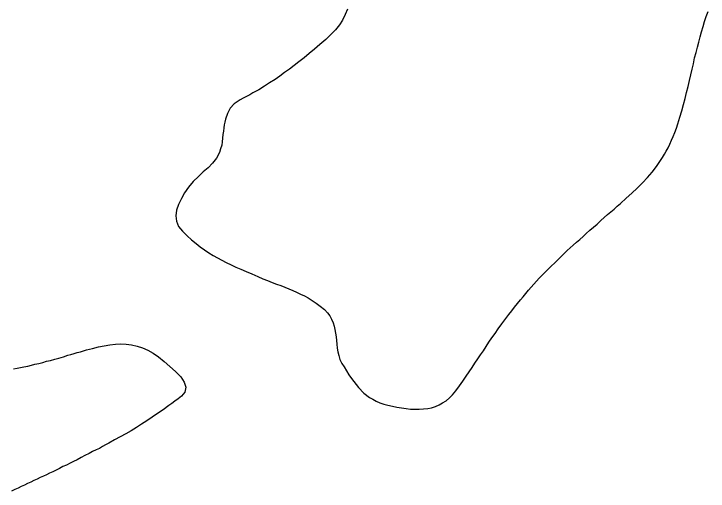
# Model space of a CAD drawing. Header units: inches. Extents: x 401374 to 405300, y 6332180 to 6336621.
# Drawn here: x 404140.9 to 404372.9, y 6333780.9 to 6333940.4 of the extents above; entities that cross this region are included whole.
import ezdxf

# ---------------------------------------------------------------- set-up
doc = ezdxf.new("R2010")
doc.units = ezdxf.units.IN
doc.header["$MEASUREMENT"] = 0

msp = doc.modelspace()

# ---------------------------------------------------------------- linework, layer by layer
for points in [[(404252.4, 6333942), (404251.6, 6333940.2), (404250.7, 6333938.4), (404249.7, 6333936.8), (404248.4, 6333935.1), (404246.9, 6333933.5), (404245.2, 6333931.9), (404243.2, 6333930.2), (404241.4, 6333928.6), (404239.6, 6333927.2), (404237.9, 6333925.8), (404236.2, 6333924.4), (404234.6, 6333923.2), (404233, 6333922), (404231.4, 6333920.8), (404229.8, 6333919.6), (404228.2, 6333918.5), (404226.4, 6333917.4), (404224.7, 6333916.3), (404222.8, 6333915.1), (404220.8, 6333914), (404219.8, 6333913.4), (404218.7, 6333912.8), (404217.6, 6333912.3), (404216.5, 6333911.7), (404214.6, 6333910.4), (404213.2, 6333908.9), (404212.3, 6333907.2), (404211.6, 6333905.3), (404211.4, 6333904.3), (404211.2, 6333903.3), (404211.1, 6333902.3), (404211, 6333901.2), (404210.8, 6333900.1), (404210.7, 6333898.9), (404210.5, 6333897.7), (404210.4, 6333896.6), (404210, 6333895.3), (404209.6, 6333894.1), (404208.6, 6333892.2), (404207.3, 6333890.5), (404205.9, 6333889), (404204.2, 6333887.6), (404202.6, 6333886.1), (404200.9, 6333884.4), (404199.3, 6333882.5), (404198, 6333880.6), (404196.9, 6333878.7), (404195.9, 6333876.7), (404195.3, 6333874.8), (404195.1, 6333872.9), (404195.3, 6333871.1), (404196, 6333869.4), (404197.3, 6333867.8), (404198.8, 6333866.3), (404200.3, 6333864.9), (404201.8, 6333863.7), (404203.2, 6333862.6), (404204.6, 6333861.6), (404206.1, 6333860.6), (404207.5, 6333859.7), (404209, 6333858.9), (404210.4, 6333858.1), (404211.9, 6333857.3), (404213.5, 6333856.6), (404215.1, 6333855.8), (404216.8, 6333855.1), (404218.6, 6333854.3), (404220.5, 6333853.5), (404222.5, 6333852.7), (404224.1, 6333851.9), (404225.7, 6333851.3), (404227.2, 6333850.7), (404228.7, 6333850.1), (404230.1, 6333849.6), (404231.5, 6333849.1), (404232.8, 6333848.5), (404234.1, 6333848), (404235.4, 6333847.4), (404236.7, 6333846.8), (404238, 6333846.2), (404239.3, 6333845.5), (404240.6, 6333844.6), (404241.9, 6333843.7), (404243.3, 6333842.7), (404244.7, 6333841.6), (404245.7, 6333840.5), (404246.5, 6333839.5), (404247.1, 6333838.4), (404247.6, 6333837.2), (404248, 6333836.1), (404248.2, 6333834.9), (404248.4, 6333833.7), (404248.6, 6333832.5), (404248.7, 6333831.2), (404248.8, 6333830), (404249, 6333828.7), (404249.2, 6333827.5), (404249.5, 6333826.2), (404249.9, 6333824.9), (404250.5, 6333823.6), (404251.3, 6333822.4), (404252.1, 6333821.1), (404252.9, 6333819.8), (404253.7, 6333818.6), (404254.5, 6333817.5), (404255.3, 6333816.5), (404256.1, 6333815.5), (404257.9, 6333813.7), (404259.8, 6333812.2), (404260.9, 6333811.6), (404262, 6333811), (404263.2, 6333810.4), (404264.5, 6333810), (404265.9, 6333809.6), (404267.4, 6333809.3), (404268.9, 6333809), (404270.5, 6333808.7), (404272, 6333808.5), (404273.5, 6333808.3), (404275, 6333808.3), (404276.4, 6333808.3), (404277.8, 6333808.4), (404279.2, 6333808.5), (404280.5, 6333808.8), (404281.8, 6333809.2), (404283, 6333809.7), (404284.2, 6333810.4), (404285.4, 6333811.1), (404286.5, 6333812.1), (404287.5, 6333813.1), (404288.6, 6333814.4), (404289.8, 6333816.1), (404291, 6333817.7), (404292.1, 6333819.3), (404293.1, 6333820.8), (404294.1, 6333822.2), (404295, 6333823.7), (404296, 6333825.1), (404296.9, 6333826.5), (404297.8, 6333827.8), (404298.7, 6333829.2), (404299.6, 6333830.7), (404300.6, 6333832.1), (404301.7, 6333833.6), (404302.8, 6333835.2), (404304, 6333836.8), (404305.3, 6333838.6), (404306.3, 6333839.9), (404307.3, 6333841.2), (404308.2, 6333842.4), (404309.2, 6333843.6), (404310.2, 6333844.8), (404311.1, 6333845.9), (404312, 6333847), (404312.9, 6333848.1), (404313.8, 6333849.1), (404314.7, 6333850.1), (404316.5, 6333852.1), (404318.3, 6333854), (404320.1, 6333855.8), (404322, 6333857.6), (404323.9, 6333859.4), (404325.8, 6333861.3), (404326.8, 6333862.2), (404327.8, 6333863.1), (404328.9, 6333864.1), (404330, 6333865), (404331.1, 6333866), (404332.2, 6333867), (404333.4, 6333868.1), (404334.6, 6333869.1), (404335.8, 6333870.2), (404337.1, 6333871.4), (404338.2, 6333872.4), (404339.3, 6333873.4), (404340.4, 6333874.3), (404341.5, 6333875.2), (404342.5, 6333876.2), (404343.6, 6333877.1), (404345.5, 6333878.8), (404347.4, 6333880.5), (404349.2, 6333882.2), (404351, 6333884), (404352.6, 6333885.7), (404354.2, 6333887.5), (404355.6, 6333889.4), (404357, 6333891.4), (404357.7, 6333892.4), (404358.3, 6333893.5), (404358.9, 6333894.6), (404359.5, 6333895.7), (404360.1, 6333896.9), (404360.7, 6333898.2), (404361.2, 6333899.5), (404361.8, 6333900.8), (404362.3, 6333902.2), (404362.8, 6333903.7), (404363.4, 6333905.9), (404364.1, 6333908), (404364.7, 6333910.1), (404365.2, 6333912.2), (404365.7, 6333914.2), (404366.2, 6333916.2), (404366.7, 6333918.2), (404367.1, 6333920.1), (404367.6, 6333922), (404368, 6333923.8), (404368.4, 6333925.7), (404368.9, 6333927.5), (404369.3, 6333929.3), (404369.8, 6333931), (404370.2, 6333932.8), (404370.7, 6333934.5), (404371.2, 6333936.2), (404371.7, 6333937.9), (404372.3, 6333939.6), (404372.9, 6333941.3)], [(404140.8, 6333821.8), (404142, 6333822), (404143.2, 6333822.2), (404144.3, 6333822.5), (404145.6, 6333822.7), (404146.8, 6333823), (404148, 6333823.3), (404149.3, 6333823.6), (404150.6, 6333823.9), (404151.9, 6333824.3), (404153.2, 6333824.6), (404154.6, 6333825), (404156, 6333825.4), (404157.5, 6333825.8), (404159, 6333826.3), (404160, 6333826.6), (404161.1, 6333826.9), (404162.1, 6333827.2), (404163.2, 6333827.5), (404164.2, 6333827.8), (404165.2, 6333828.1), (404167.2, 6333828.6), (404169.2, 6333829.1), (404171.1, 6333829.5), (404173, 6333829.8), (404174.9, 6333830), (404176.7, 6333830.1), (404178.5, 6333830), (404180.3, 6333829.8), (404182.1, 6333829.4), (404183.9, 6333828.8), (404185.7, 6333828), (404187.5, 6333827), (404189.3, 6333825.8), (404191.2, 6333824.2), (404193.1, 6333822.6), (404195, 6333820.9), (404196.7, 6333819.1), (404197.8, 6333817.3), (404198.4, 6333815.6), (404198.1, 6333814), (404196.9, 6333812.6), (404195.8, 6333811.7), (404194.7, 6333811), (404193.7, 6333810.2), (404192.7, 6333809.5), (404190.8, 6333808.1), (404188.9, 6333806.8), (404187.1, 6333805.6), (404185.4, 6333804.4), (404183.6, 6333803.3), (404181.9, 6333802.2), (404180.1, 6333801.1), (404178.4, 6333800.1), (404176.5, 6333799), (404174.6, 6333798), (404172.7, 6333796.9), (404171.6, 6333796.4), (404170.6, 6333795.8), (404169.5, 6333795.2), (404168.4, 6333794.7), (404167.2, 6333794.1), (404166.1, 6333793.5), (404164.7, 6333792.8), (404163.4, 6333792.1), (404162.1, 6333791.4), (404160.9, 6333790.8), (404159.7, 6333790.2), (404158.5, 6333789.6), (404157.3, 6333789.1), (404156.2, 6333788.5), (404155.1, 6333787.9), (404154, 6333787.4), (404152.9, 6333786.9), (404151.8, 6333786.4), (404150.8, 6333785.9), (404149.7, 6333785.4), (404148.7, 6333784.9), (404147.6, 6333784.4), (404146.6, 6333783.9), (404145.5, 6333783.4), (404144.5, 6333782.9), (404143.4, 6333782.4), (404142.4, 6333781.9), (404141.3, 6333781.4), (404140.2, 6333780.9)]]:
    msp.add_lwpolyline(points)

doc.saveas('drawing.dxf')
